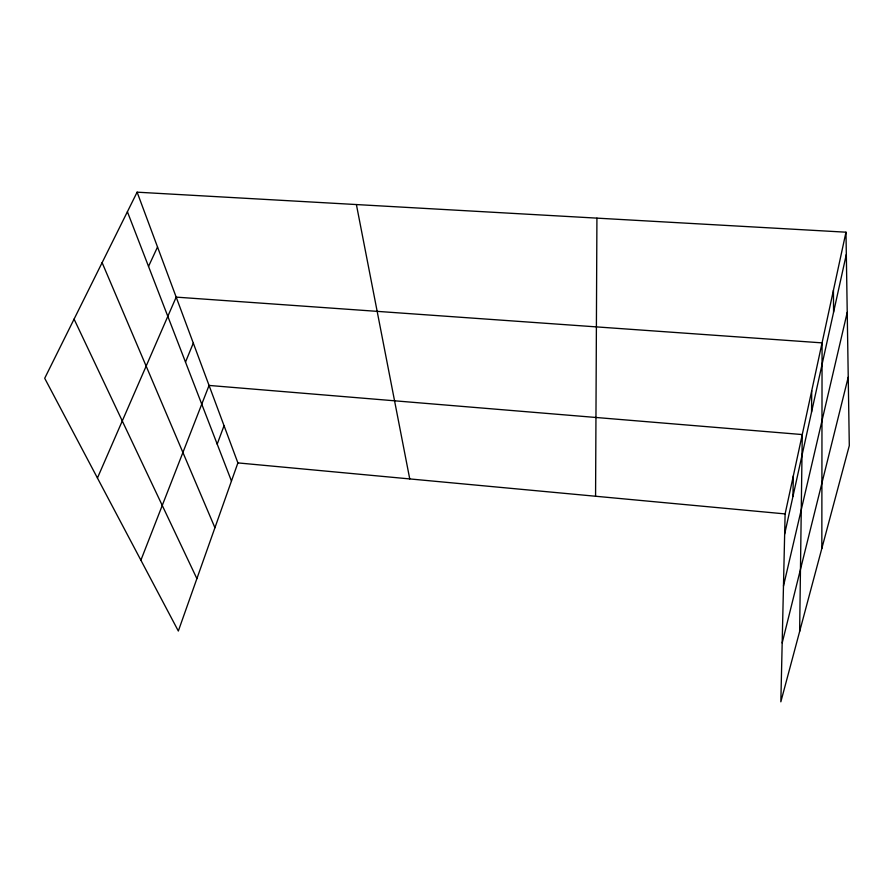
<?xml version="1.0" encoding="UTF-8"?>
<svg xmlns="http://www.w3.org/2000/svg" width="894" height="894" viewBox="0 0 894 894"><rect width="100%" height="100%" fill="white"/><g stroke="black" fill="none" stroke-linecap="round" stroke-linejoin="round"><path stroke-width="1.34" d="M821.832 548.458L822.067 342.871L176.185 297.121L97.435 478.022M595.572 496.248L596.924 218.136M811.562 412.067L811.718 390.767M799.638 631.477L802.264 434.562L209.062 385.437L140.894 560.214M792.944 496.461L793.324 475.921M845.981 232.194L785.111 513.916L780.842 701.824L849.3 445.648L845.981 232.194L137.117 192.176L44.7 378.274L178.331 631.019L237.893 462.902L137.117 192.176M784.653 534.064L846.327 254.377M783.479 586.039L847.233 312.352M782.183 642.965L848.238 377.167M217.197 444.128L224.048 425.689M185.494 362.092L193.305 343.106M148.527 266.423L157.534 247.001M237.893 462.902L785.111 513.916M74.079 319.113L196.892 578.641M102.117 262.646L214.929 527.728M127.395 211.744L231.468 481.05M356.393 204.547L409.743 478.916M833.443 290.259L833.577 312.185"/></g></svg>
